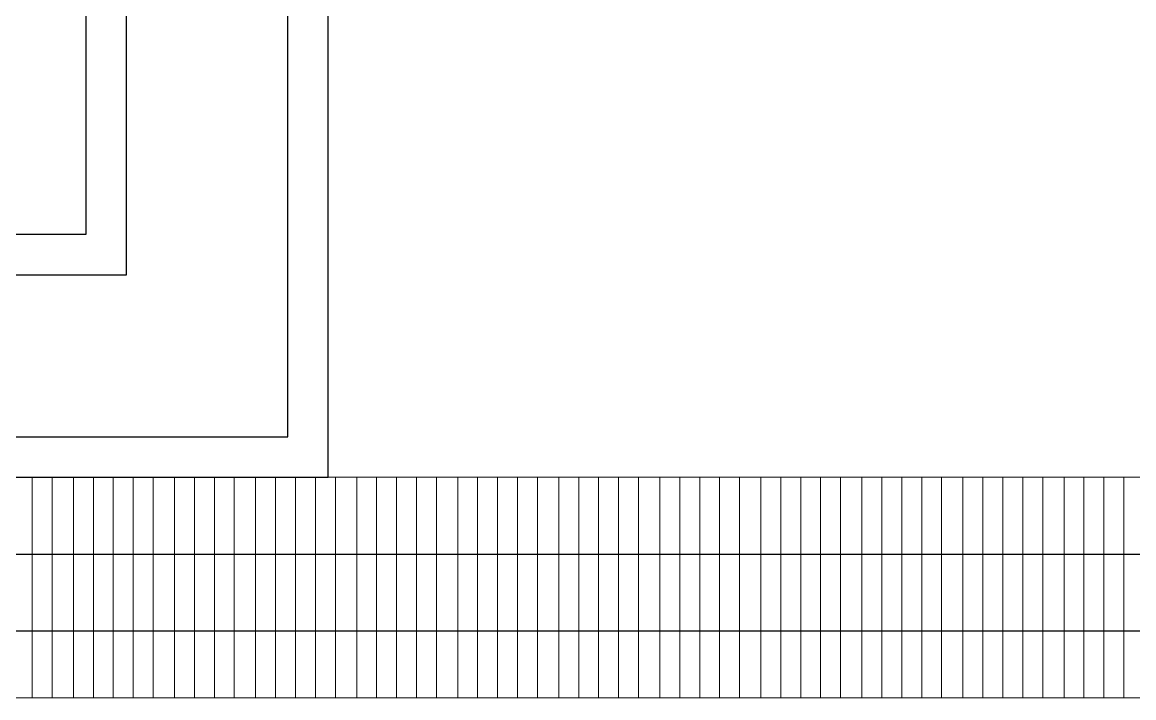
# Model space of a CAD drawing. Header units: millimetres. Extents: x 28 to 201, y 462 to 575.
# Drawn here: x 120.287 to 120.974, y 558.799 to 559.217 of the extents above; entities that cross this region are included whole.
import ezdxf

# ---------------------------------------------------------------- set-up
doc = ezdxf.new("R2010")
doc.units = ezdxf.units.MM
doc.layers.add('1- 3', color=3, linetype='Continuous')

# ---------------------------------------------------------------- blocks, each defined once
blk = doc.blocks.new('CTOBOM')
at = {"color": 0, "ltscale": 0.075}
for points in [[(4.43185, -1.41661), (4.43185, -4.36555), (4.72185, -4.36555), (4.72185, -4.21555), (4.58185, -4.21555), (4.58185, -3.23555), (6.36185, -3.23555), (6.36185, -4.21555), (6.22185, -4.21555), (6.22185, -4.36555), (6.61185, -4.36555), (6.61185, -4.21555), (6.51185, -4.21555), (6.51185, -3.08555), (4.58185, -3.08555), (4.58185, -1.41661)], [(4.45685, -1.44161), (4.45685, -4.34055), (4.69685, -4.34055), (4.69685, -4.24055), (4.55685, -4.24055), (4.55685, -3.21055), (6.38685, -3.21055), (6.38685, -4.24055), (6.24685, -4.24055), (6.24685, -4.34055), (6.58685, -4.34055), (6.58685, -4.24055), (6.48685, -4.24055), (6.48685, -3.11055), (4.55685, -3.11055), (4.55685, -1.44161)]]:
    blk.add_lwpolyline(points, dxfattribs=at)
at = {"color": 0, "lineweight": 18}
for points in [[(6.64835, -2.20723), (6.64835, -3.93753), (6.51193, -3.93753), (6.51193, -2.20723), (6.64835, -2.20723)], [(6.51193, -2.5936), (6.64835, -2.5936)], [(6.51193, -2.60592), (6.64835, -2.60592)], [(6.51193, -2.61824), (6.64835, -2.61824)], [(6.51193, -2.63057), (6.64835, -2.63057)], [(6.51193, -2.64377), (6.64835, -2.64377)], [(6.51193, -2.65609), (6.64835, -2.65609)], [(6.51193, -2.66841), (6.64835, -2.66841)], [(6.51193, -2.68073), (6.64835, -2.68073)], [(6.51193, -2.69305), (6.64835, -2.69305)], [(6.51193, -2.70626), (6.64835, -2.70626)], [(6.51193, -2.71858), (6.64835, -2.71858)], [(6.51193, -2.7309), (6.64835, -2.7309)], [(6.51193, -2.74322), (6.64835, -2.74322)], [(6.51193, -2.75554), (6.64835, -2.75554)], [(6.51193, -2.76874), (6.64835, -2.76874)], [(6.51193, -2.78107), (6.64835, -2.78107)], [(6.51193, -2.79339), (6.64835, -2.79339)], [(6.51193, -2.80571), (6.64835, -2.80571)], [(6.51193, -2.81803), (6.64835, -2.81803)], [(6.51193, -2.83123), (6.64835, -2.83123)], [(6.51193, -2.84355), (6.64835, -2.84355)], [(6.51193, -2.85587), (6.64835, -2.85587)], [(6.51193, -2.8682), (6.64835, -2.8682)], [(6.51193, -2.88052), (6.64835, -2.88052)], [(6.51193, -2.89372), (6.64835, -2.89372)], [(6.51193, -2.90604), (6.64835, -2.90604)], [(6.51193, -2.91836), (6.64835, -2.91836)], [(6.51193, -2.93068), (6.64835, -2.93068)], [(6.51193, -2.94301), (6.64835, -2.94301)], [(6.51193, -2.95621), (6.64835, -2.95621)], [(6.51193, -2.96853), (6.64835, -2.96853)], [(6.51193, -2.98085), (6.64835, -2.98085)], [(6.51193, -2.99317), (6.64835, -2.99317)], [(6.51193, -3.00549), (6.64835, -3.00549)], [(6.51193, -3.01869), (6.64835, -3.01869)], [(6.51193, -3.03102), (6.64835, -3.03102)], [(6.51193, -3.04334), (6.64835, -3.04334)], [(6.51193, -3.05566), (6.64835, -3.05566)], [(6.51193, -3.06798), (6.64835, -3.06798)], [(6.51193, -3.08118), (6.64835, -3.08118)], [(6.51193, -3.0935), (6.64835, -3.0935)], [(6.51193, -3.10583), (6.64835, -3.10583)], [(6.51193, -3.11815), (6.64835, -3.11815)], [(6.51193, -3.13047), (6.64835, -3.13047)], [(6.51193, -3.14367), (6.64835, -3.14367)], [(6.51193, -3.15599), (6.64835, -3.15599)], [(6.51193, -3.16831), (6.64835, -3.16831)], [(6.51193, -3.18064), (6.64835, -3.18064)], [(6.51193, -3.19384), (6.64835, -3.19384)], [(6.51193, -3.20616), (6.64835, -3.20616)], [(6.51193, -3.21848), (6.64835, -3.21848)], [(6.51193, -3.2308), (6.64835, -3.2308)], [(6.51193, -3.24312), (6.64835, -3.24312)], [(6.51193, -3.25632), (6.64835, -3.25632)], [(6.51193, -3.26865), (6.64835, -3.26865)]]:
    blk.add_lwpolyline(points, dxfattribs=at)
at = {"color": 0, "lineweight": 25}
for points in [[(6.55946, -3.73686), (6.55946, -2.23628)], [(6.60698, -3.84776), (6.60698, -2.23628)]]:
    blk.add_lwpolyline(points, dxfattribs=at)

msp = doc.modelspace()

# ---------------------------------------------------------------- block references
at = {"layer": '1- 3', "rotation": 270}
msp.add_blockref('CTOBOM', (123.56135, 565.44738), dxfattribs=at)

doc.saveas('drawing.dxf')
